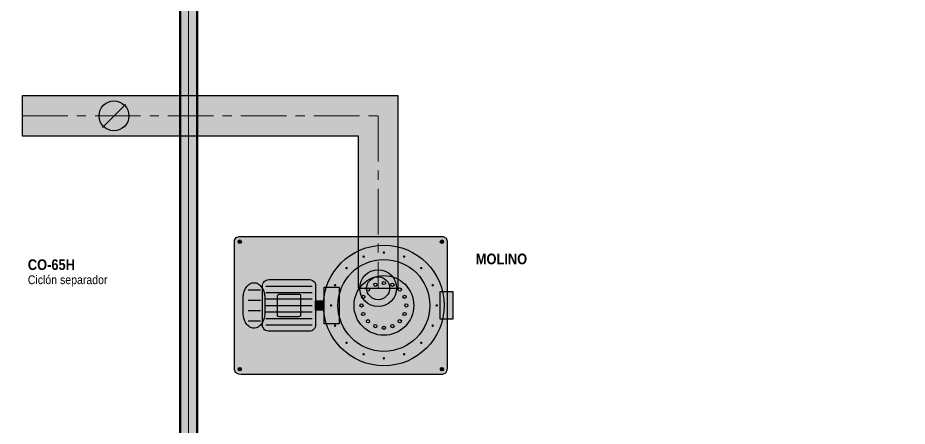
# Model space of a CAD drawing. Header units: metres. Extents: x 0 to 115, y 0 to 64.
# Drawn here: x 84.43 to 99.91, y 44.4 to 51.51 of the extents above; entities that cross this region are included whole.
import ezdxf

# ---------------------------------------------------------------- set-up
doc = ezdxf.new("R2010")
doc.units = ezdxf.units.M
doc.linetypes.add('CENTER', pattern=[5.08, 3.175, -0.635, 0.635, -0.635])
doc.linetypes.add('DASHED', pattern=[1.524, 1.27, -0.254])
doc.layers.add('A-AREA', color=8, linetype='DASHED', lineweight=13, plot=False)
for name, color, linetype, lineweight in [('A-MURO', 7, 'Continuous', 50), ('G-ETIQUETA', 4, 'Continuous', 18), ('M-EQUIPO', 7, 'Continuous', 25), ('M-EQUIPO-RELLENO', 8, 'Continuous', 0), ('M-TUBERIA', 8, 'Continuous', 25), ('M-TUBERIA-RELLENO', 9, 'Continuous', 0)]:
    doc.layers.add(name, color=color, linetype=linetype, lineweight=lineweight)
doc.layers.add('A-MURO-RELLENO', color=8, linetype='Continuous', lineweight=0, true_color=0x8d949b)
doc.styles.add('PLANO', font='arial.ttf')
doc.styles.add('PLANO_N', font='arialbd.ttf')

# ---------------------------------------------------------------- blocks, each defined once
blk = doc.blocks.new('EQ_molino-pines')
at = {"layer": 'M-EQUIPO-RELLENO', "true_color": 0xc9d0d6}
h = blk.add_hatch(color=7, dxfattribs=at)
h.dxf.hatch_style = 1
h.paths.add_polyline_path([(-1.92, 1.2), (-1.8699, 1.2), (-1.8199, 1.2), (-1.7698, 1.2), (-1.7198, 1.2), (-1.6697, 1.2), (-1.6197, 1.2), (-1.5696, 1.2), (-1.5196, 1.2), (-1.4695, 1.2), (-1.4195, 1.2), (-1.3694, 1.2), (-1.3194, 1.2), (-1.2693, 1.2), (-1.2193, 1.2), (-1.1692, 1.2), (-1.1192, 1.2), (-1.0691, 1.2), (-1.0191, 1.2), (-0.969, 1.2), (-0.919, 1.2), (-0.8689, 1.2), (-0.8188, 1.2), (-0.7688, 1.2), (-0.7187, 1.2), (-0.6687, 1.2), (-0.6186, 1.2), (-0.5686, 1.2), (-0.5185, 1.2), (-0.4685, 1.2), (-0.4184, 1.2), (-0.3684, 1.2), (-0.3183, 1.2), (-0.2683, 1.2), (-0.2182, 1.2), (-0.1682, 1.2), (-0.1181, 1.2), (-0.0681, 1.2), (-0.018, 1.2), (0.032, 1.2), (0.0821, 1.2), (0.1321, 1.2), (0.1822, 1.2), (0.2322, 1.2), (0.2823, 1.2), (0.3324, 1.2), (0.3824, 1.2), (0.4325, 1.2), (0.4825, 1.2), (0.5326, 1.2), (0.5826, 1.2), (0.6327, 1.2), (0.6827, 1.2), (0.7328, 1.2), (0.7828, 1.2), (0.8329, 1.2), (0.8829, 1.2), (0.933, 1.2), (0.983, 1.2), (1.0331, 1.2), (1.0831, 1.2), (1.1332, 1.2), (1.1832, 1.2), (1.2333, 1.2), (1.2833, 1.2), (1.3334, 1.2), (1.3835, 1.2), (1.4335, 1.2), (1.4836, 1.2), (1.5336, 1.2), (1.5837, 1.2), (1.6341, 1.1987), (1.6822, 1.1703), (1.7, 1.1193), (1.7, 1.0693), (1.7, 1.0192), (1.7, 0.9692), (1.7, 0.9191), (1.7, 0.8691), (1.7, 0.819), (1.7, 0.769), (1.7, 0.7189), (1.7, 0.6688), (1.7, 0.6188), (1.7, 0.5687), (1.7, 0.5187), (1.7, 0.4686), (1.7, 0.4186), (1.7, 0.3685), (1.7, 0.3185), (1.7, 0.2684), (1.7, 0.2184), (1.7, 0.1683), (1.7, 0.1183), (1.7, 0.0682), (1.7, 0.0182), (1.7, -0.0319), (1.7, -0.0819), (1.7, -0.132), (1.7, -0.182), (1.7, -0.2321), (1.7, -0.2821), (1.7, -0.3322), (1.7, -0.3822), (1.7, -0.4323), (1.7, -0.4824), (1.7, -0.5324), (1.7, -0.5825), (1.7, -0.6325), (1.7, -0.6826), (1.7, -0.7326), (1.7, -0.7827), (1.7, -0.8327), (1.7, -0.8828), (1.7, -0.9328), (1.7, -0.9829), (1.7, -1.0329), (1.7, -1.083), (1.6989, -1.1334), (1.6709, -1.1817), (1.62, -1.2), (1.5699, -1.2), (1.5199, -1.2), (1.4698, -1.2), (1.4198, -1.2), (1.3697, -1.2), (1.3197, -1.2), (1.2696, -1.2), (1.2196, -1.2), (1.1695, -1.2), (1.1195, -1.2), (1.0694, -1.2), (1.0194, -1.2), (0.9693, -1.2), (0.9193, -1.2), (0.8692, -1.2), (0.8192, -1.2), (0.7691, -1.2), (0.7191, -1.2), (0.669, -1.2), (0.619, -1.2), (0.5689, -1.2), (0.5188, -1.2), (0.4688, -1.2), (0.4187, -1.2), (0.3687, -1.2), (0.3186, -1.2), (0.2686, -1.2), (0.2185, -1.2), (0.1685, -1.2), (0.1184, -1.2), (0.0684, -1.2), (0.0183, -1.2), (-0.0317, -1.2), (-0.0818, -1.2), (-0.1318, -1.2), (-0.1819, -1.2), (-0.2319, -1.2), (-0.282, -1.2), (-0.332, -1.2), (-0.3821, -1.2), (-0.4321, -1.2), (-0.4822, -1.2), (-0.5322, -1.2), (-0.5823, -1.2), (-0.6324, -1.2), (-0.6824, -1.2), (-0.7325, -1.2), (-0.7825, -1.2), (-0.8326, -1.2), (-0.8826, -1.2), (-0.9327, -1.2), (-0.9827, -1.2), (-1.0328, -1.2), (-1.0828, -1.2), (-1.1329, -1.2), (-1.1829, -1.2), (-1.233, -1.2), (-1.283, -1.2), (-1.3331, -1.2), (-1.3831, -1.2), (-1.4332, -1.2), (-1.4832, -1.2), (-1.5333, -1.2), (-1.5833, -1.2), (-1.6334, -1.2), (-1.6835, -1.2), (-1.7335, -1.2), (-1.7836, -1.2), (-1.8336, -1.2), (-1.8837, -1.2), (-1.9341, -1.1987), (-1.9822, -1.1703), (-2, -1.1193), (-2, -1.0693), (-2, -1.0192), (-2, -0.9692), (-2, -0.9191), (-2, -0.8691), (-2, -0.819), (-2, -0.769), (-2, -0.7189), (-2, -0.6688), (-2, -0.6188), (-2, -0.5687), (-2, -0.5187), (-2, -0.4686), (-2, -0.4186), (-2, -0.3685), (-2, -0.3185), (-2, -0.2684), (-2, -0.2184), (-2, -0.1683), (-2, -0.1183), (-2, -0.0682), (-2, -0.0182), (-2, 0.0319), (-2, 0.0819), (-2, 0.132), (-2, 0.182), (-2, 0.2321), (-2, 0.2821), (-2, 0.3322), (-2, 0.3822), (-2, 0.4323), (-2, 0.4824), (-2, 0.5324), (-2, 0.5825), (-2, 0.6325), (-2, 0.6826), (-2, 0.7326), (-2, 0.7827), (-2, 0.8327), (-2, 0.8828), (-2, 0.9328), (-2, 0.9829), (-2, 1.0329), (-2, 1.083), (-1.9989, 1.1334), (-1.9709, 1.1817)])
at = {"layer": 'M-EQUIPO-RELLENO', "true_color": 0xffffff}
h = blk.add_hatch(color=7, dxfattribs=at)
h.dxf.hatch_style = 1
edge = h.paths.add_edge_path()
edge.add_arc((-1.91, 1.11), 0.03, 0, 360)
at = {"layer": 'M-EQUIPO-RELLENO', "true_color": 0x4b5563}
h = blk.add_hatch(color=7, dxfattribs=at)
h.dxf.hatch_style = 1
edge = h.paths.add_edge_path()
edge.add_arc((-1.91, 1.11), 0.0135, 0, 360)
at = {"layer": 'M-EQUIPO-RELLENO', "true_color": 0xffffff}
h = blk.add_hatch(color=7, dxfattribs=at)
h.dxf.hatch_style = 1
edge = h.paths.add_edge_path()
edge.add_arc((1.61, 1.11), 0.03, 0, 360)
at = {"layer": 'M-EQUIPO-RELLENO', "true_color": 0x4b5563}
h = blk.add_hatch(color=7, dxfattribs=at)
h.dxf.hatch_style = 1
edge = h.paths.add_edge_path()
edge.add_arc((1.61, 1.11), 0.0135, 0, 360)
at = {"layer": 'M-EQUIPO-RELLENO', "true_color": 0xe7ebef}
h = blk.add_hatch(color=7, dxfattribs=at)
h.dxf.hatch_style = 1
edge = h.paths.add_edge_path()
edge.add_arc((0.6, 0), 1.05, 0, 360)
at = {"layer": 'M-EQUIPO-RELLENO', "true_color": 0x5b6570}
h = blk.add_hatch(color=7, dxfattribs=at)
h.dxf.hatch_style = 1
edge = h.paths.add_edge_path()
edge.add_arc((0.6, 0.92), 0.022, 0, 360)
h = blk.add_hatch(color=7, dxfattribs=at)
h.dxf.hatch_style = 1
edge = h.paths.add_edge_path()
edge.add_arc((0.2479, 0.85), 0.022, 0, 360)
h = blk.add_hatch(color=7, dxfattribs=at)
h.dxf.hatch_style = 1
edge = h.paths.add_edge_path()
edge.add_arc((0.9521, 0.85), 0.022, 0, 360)
h = blk.add_hatch(color=7, dxfattribs=at)
h.dxf.hatch_style = 1
edge = h.paths.add_edge_path()
edge.add_arc((-0.0505, 0.6505), 0.022, 0, 360)
at = {"layer": 'M-EQUIPO-RELLENO', "true_color": 0xdfe4e8}
h = blk.add_hatch(color=7, dxfattribs=at)
h.dxf.hatch_style = 1
edge = h.paths.add_edge_path()
edge.add_arc((0.5, 0.3), 0.32, 0, 360)
at = {"layer": 'M-EQUIPO-RELLENO', "true_color": 0x5b6570}
h = blk.add_hatch(color=7, dxfattribs=at)
h.dxf.hatch_style = 1
edge = h.paths.add_edge_path()
edge.add_arc((1.2505, 0.6505), 0.022, 0, 360)
at = {"layer": 'M-EQUIPO-RELLENO', "true_color": 0x7d8893}
h = blk.add_hatch(color=7, dxfattribs=at)
h.dxf.hatch_style = 1
edge = h.paths.add_edge_path()
edge.add_arc((0.5, 0.3), 0.2, 0, 360)
at = {"layer": 'M-EQUIPO-RELLENO', "true_color": 0x46617b}
h = blk.add_hatch(color=7, dxfattribs=at)
h.dxf.hatch_style = 1
h.paths.add_polyline_path([(-1.662, 0.396), (-1.6445, 0.3948), (-1.6266, 0.3912), (-1.6085, 0.3848), (-1.5905, 0.3757), (-1.5729, 0.3637), (-1.5559, 0.3489), (-1.54, 0.3315), (-1.5263, 0.3128), (-1.5159, 0.296), (-1.5066, 0.278), (-1.4985, 0.2592), (-1.4915, 0.2397), (-1.4857, 0.2197), (-1.4811, 0.1995), (-1.4777, 0.1793), (-1.4754, 0.1592), (-1.4742, 0.1394), (-1.474, 0.1198), (-1.474, 0.0999), (-1.474, 0.0799), (-1.474, 0.0599), (-1.474, 0.0399), (-1.474, 0.02), (-1.474, 0), (-1.474, -0.02), (-1.474, -0.0399), (-1.474, -0.0599), (-1.474, -0.0799), (-1.474, -0.0999), (-1.474, -0.1198), (-1.4742, -0.1394), (-1.4754, -0.1592), (-1.4777, -0.1793), (-1.4811, -0.1995), (-1.4857, -0.2197), (-1.4915, -0.2397), (-1.4985, -0.2592), (-1.5066, -0.278), (-1.5159, -0.296), (-1.5263, -0.3128), (-1.54, -0.3315), (-1.5559, -0.3489), (-1.5729, -0.3637), (-1.5905, -0.3757), (-1.6085, -0.3848), (-1.6266, -0.3912), (-1.6445, -0.3948), (-1.662, -0.396), (-1.6795, -0.3948), (-1.6974, -0.3912), (-1.7155, -0.3848), (-1.7335, -0.3757), (-1.7511, -0.3637), (-1.7681, -0.3489), (-1.784, -0.3315), (-1.7977, -0.3128), (-1.8081, -0.296), (-1.8174, -0.278), (-1.8255, -0.2592), (-1.8325, -0.2397), (-1.8383, -0.2197), (-1.8429, -0.1995), (-1.8463, -0.1793), (-1.8486, -0.1592), (-1.8498, -0.1394), (-1.85, -0.1198), (-1.85, -0.0999), (-1.85, -0.0799), (-1.85, -0.0599), (-1.85, -0.0399), (-1.85, -0.02), (-1.85, 0), (-1.85, 0.02), (-1.85, 0.0399), (-1.85, 0.0599), (-1.85, 0.0799), (-1.85, 0.0999), (-1.85, 0.1198), (-1.8498, 0.1394), (-1.8486, 0.1592), (-1.8463, 0.1793), (-1.8429, 0.1995), (-1.8383, 0.2197), (-1.8325, 0.2397), (-1.8255, 0.2592), (-1.8174, 0.278), (-1.8081, 0.296), (-1.7977, 0.3128), (-1.784, 0.3315), (-1.7681, 0.3489), (-1.7511, 0.3637), (-1.7335, 0.3757), (-1.7155, 0.3848), (-1.6974, 0.3912), (-1.6795, 0.3948)])
at = {"layer": 'M-EQUIPO-RELLENO', "true_color": 0x7d9bb6}
h = blk.add_hatch(color=7, dxfattribs=at)
h.dxf.hatch_style = 1
h.paths.add_polyline_path([(-1.406, 0.45), (-1.386, 0.45), (-1.3661, 0.45), (-1.3461, 0.45), (-1.3261, 0.45), (-1.3061, 0.45), (-1.2862, 0.45), (-1.2662, 0.45), (-1.2462, 0.45), (-1.2263, 0.45), (-1.2063, 0.45), (-1.1863, 0.45), (-1.1664, 0.45), (-1.1464, 0.45), (-1.1264, 0.45), (-1.1064, 0.45), (-1.0865, 0.45), (-1.0665, 0.45), (-1.0465, 0.45), (-1.0266, 0.45), (-1.0066, 0.45), (-0.9866, 0.45), (-0.9667, 0.45), (-0.9467, 0.45), (-0.9267, 0.45), (-0.9067, 0.45), (-0.8868, 0.45), (-0.8668, 0.45), (-0.8468, 0.45), (-0.8269, 0.45), (-0.8069, 0.45), (-0.7869, 0.45), (-0.767, 0.45), (-0.747, 0.45), (-0.727, 0.45), (-0.707, 0.45), (-0.6869, 0.4494), (-0.6659, 0.4451), (-0.6452, 0.4362), (-0.6263, 0.4228), (-0.6107, 0.4055), (-0.5992, 0.3857), (-0.5924, 0.3647), (-0.59, 0.344), (-0.59, 0.324), (-0.59, 0.3041), (-0.59, 0.2841), (-0.59, 0.2641), (-0.59, 0.2442), (-0.59, 0.2242), (-0.59, 0.2042), (-0.59, 0.1843), (-0.59, 0.1643), (-0.59, 0.1443), (-0.59, 0.1243), (-0.59, 0.1044), (-0.59, 0.0844), (-0.59, 0.0644), (-0.59, 0.0445), (-0.59, 0.0245), (-0.59, 0.0045), (-0.59, -0.0154), (-0.59, -0.0354), (-0.59, -0.0554), (-0.59, -0.0754), (-0.59, -0.0953), (-0.59, -0.1153), (-0.59, -0.1353), (-0.59, -0.1552), (-0.59, -0.1752), (-0.59, -0.1952), (-0.59, -0.2152), (-0.59, -0.2351), (-0.59, -0.2551), (-0.59, -0.2751), (-0.59, -0.295), (-0.59, -0.315), (-0.59, -0.335), (-0.5908, -0.3552), (-0.5956, -0.3762), (-0.6049, -0.3968), (-0.6188, -0.4154), (-0.6364, -0.4307), (-0.6564, -0.4417), (-0.6774, -0.448), (-0.698, -0.45), (-0.718, -0.45), (-0.7379, -0.45), (-0.7579, -0.45), (-0.7779, -0.45), (-0.7979, -0.45), (-0.8178, -0.45), (-0.8378, -0.45), (-0.8578, -0.45), (-0.8777, -0.45), (-0.8977, -0.45), (-0.9177, -0.45), (-0.9376, -0.45), (-0.9576, -0.45), (-0.9776, -0.45), (-0.9976, -0.45), (-1.0175, -0.45), (-1.0375, -0.45), (-1.0575, -0.45), (-1.0774, -0.45), (-1.0974, -0.45), (-1.1174, -0.45), (-1.1373, -0.45), (-1.1573, -0.45), (-1.1773, -0.45), (-1.1973, -0.45), (-1.2172, -0.45), (-1.2372, -0.45), (-1.2572, -0.45), (-1.2771, -0.45), (-1.2971, -0.45), (-1.3171, -0.45), (-1.337, -0.45), (-1.357, -0.45), (-1.377, -0.45), (-1.397, -0.45), (-1.4171, -0.4494), (-1.4381, -0.4451), (-1.4588, -0.4362), (-1.4777, -0.4228), (-1.4933, -0.4055), (-1.5048, -0.3857), (-1.5116, -0.3647), (-1.514, -0.344), (-1.514, -0.324), (-1.514, -0.3041), (-1.514, -0.2841), (-1.514, -0.2641), (-1.514, -0.2442), (-1.514, -0.2242), (-1.514, -0.2042), (-1.514, -0.1843), (-1.514, -0.1643), (-1.514, -0.1443), (-1.514, -0.1243), (-1.514, -0.1044), (-1.514, -0.0844), (-1.514, -0.0644), (-1.514, -0.0445), (-1.514, -0.0245), (-1.514, -0.0045), (-1.514, 0.0154), (-1.514, 0.0354), (-1.514, 0.0554), (-1.514, 0.0754), (-1.514, 0.0953), (-1.514, 0.1153), (-1.514, 0.1353), (-1.514, 0.1552), (-1.514, 0.1752), (-1.514, 0.1952), (-1.514, 0.2152), (-1.514, 0.2351), (-1.514, 0.2551), (-1.514, 0.2751), (-1.514, 0.295), (-1.514, 0.315), (-1.514, 0.335), (-1.5132, 0.3552), (-1.5084, 0.3762), (-1.4991, 0.3968), (-1.4852, 0.4154), (-1.4676, 0.4307), (-1.4476, 0.4417), (-1.4266, 0.448)])
at = {"layer": 'M-EQUIPO-RELLENO', "true_color": 0xf6c945}
h = blk.add_hatch(color=7, dxfattribs=at)
h.dxf.hatch_style = 1
h.paths.add_polyline_path([(-0.44, 0.32), (-0.18, 0.32), (-0.18, -0.32), (-0.44, -0.32)])
at = {"layer": 'M-EQUIPO-RELLENO', "true_color": 0x5b6570}
h = blk.add_hatch(color=7, dxfattribs=at)
h.dxf.hatch_style = 1
edge = h.paths.add_edge_path()
edge.add_arc((-0.25, 0.3521), 0.022, 0, 360)
h = blk.add_hatch(color=7, dxfattribs=at)
h.dxf.hatch_style = 1
edge = h.paths.add_edge_path()
edge.add_arc((1.45, 0.3521), 0.022, 0, 360)
at = {"layer": 'M-EQUIPO-RELLENO', "true_color": 0x5b7894}
h = blk.add_hatch(color=7, dxfattribs=at)
h.dxf.hatch_style = 1
h.paths.add_polyline_path([(-1.23, 0.198), (-1.21, 0.198), (-1.1901, 0.198), (-1.1701, 0.198), (-1.1501, 0.198), (-1.1302, 0.198), (-1.1102, 0.198), (-1.0903, 0.198), (-1.0703, 0.198), (-1.0503, 0.198), (-1.0304, 0.198), (-1.0104, 0.198), (-0.9904, 0.198), (-0.9705, 0.198), (-0.9505, 0.198), (-0.9306, 0.198), (-0.9106, 0.198), (-0.8906, 0.198), (-0.8706, 0.1977), (-0.8547, 0.1832), (-0.854, 0.163), (-0.854, 0.1431), (-0.854, 0.1231), (-0.854, 0.1031), (-0.854, 0.0832), (-0.854, 0.0632), (-0.854, 0.0433), (-0.854, 0.0233), (-0.854, 0.0033), (-0.854, -0.0166), (-0.854, -0.0366), (-0.854, -0.0566), (-0.854, -0.0765), (-0.854, -0.0965), (-0.854, -0.1165), (-0.854, -0.1364), (-0.854, -0.1564), (-0.854, -0.1763), (-0.8637, -0.1951), (-0.884, -0.198), (-0.9039, -0.198), (-0.9239, -0.198), (-0.9439, -0.198), (-0.9638, -0.198), (-0.9838, -0.198), (-1.0038, -0.198), (-1.0237, -0.198), (-1.0437, -0.198), (-1.0636, -0.198), (-1.0836, -0.198), (-1.1036, -0.198), (-1.1235, -0.198), (-1.1435, -0.198), (-1.1635, -0.198), (-1.1834, -0.198), (-1.2034, -0.198), (-1.2233, -0.198), (-1.2434, -0.1928), (-1.25, -0.173), (-1.25, -0.153), (-1.25, -0.1331), (-1.25, -0.1131), (-1.25, -0.0932), (-1.25, -0.0732), (-1.25, -0.0532), (-1.25, -0.0333), (-1.25, -0.0133), (-1.25, 0.0067), (-1.25, 0.0266), (-1.25, 0.0466), (-1.25, 0.0665), (-1.25, 0.0865), (-1.25, 0.1065), (-1.25, 0.1264), (-1.25, 0.1464), (-1.25, 0.1664), (-1.248, 0.1867)])
at = {"layer": 'M-EQUIPO-RELLENO', "true_color": 0x8f9aa4}
h = blk.add_hatch(color=7, dxfattribs=at)
h.dxf.hatch_style = 1
h.paths.add_polyline_path([(1.58, 0.24), (1.8, 0.24), (1.8, -0.24), (1.58, -0.24)])
at = {"layer": 'M-EQUIPO-RELLENO', "true_color": 0xb8c0c8}
h = blk.add_hatch(color=7, dxfattribs=at)
h.dxf.hatch_style = 1
h.paths.add_polyline_path([(-0.59, 0.081), (-0.45, 0.081), (-0.45, -0.081), (-0.59, -0.081)])
at = {"layer": 'M-EQUIPO-RELLENO', "true_color": 0x5b6570}
h = blk.add_hatch(color=7, dxfattribs=at)
h.dxf.hatch_style = 1
edge = h.paths.add_edge_path()
edge.add_arc((-0.32, 0), 0.022, 0, 360)
h = blk.add_hatch(color=7, dxfattribs=at)
h.dxf.hatch_style = 1
edge = h.paths.add_edge_path()
edge.add_arc((1.52, 0), 0.022, 0, 360)
h = blk.add_hatch(color=7, dxfattribs=at)
h.dxf.hatch_style = 1
edge = h.paths.add_edge_path()
edge.add_arc((-0.25, -0.3521), 0.022, 0, 360)
h = blk.add_hatch(color=7, dxfattribs=at)
h.dxf.hatch_style = 1
edge = h.paths.add_edge_path()
edge.add_arc((1.45, -0.3521), 0.022, 0, 360)
h = blk.add_hatch(color=7, dxfattribs=at)
h.dxf.hatch_style = 1
edge = h.paths.add_edge_path()
edge.add_arc((-0.0505, -0.6505), 0.022, 0, 360)
h = blk.add_hatch(color=7, dxfattribs=at)
h.dxf.hatch_style = 1
edge = h.paths.add_edge_path()
edge.add_arc((1.2505, -0.6505), 0.022, 0, 360)
h = blk.add_hatch(color=7, dxfattribs=at)
h.dxf.hatch_style = 1
edge = h.paths.add_edge_path()
edge.add_arc((0.2479, -0.85), 0.022, 0, 360)
h = blk.add_hatch(color=7, dxfattribs=at)
h.dxf.hatch_style = 1
edge = h.paths.add_edge_path()
edge.add_arc((0.6, -0.92), 0.022, 0, 360)
h = blk.add_hatch(color=7, dxfattribs=at)
h.dxf.hatch_style = 1
edge = h.paths.add_edge_path()
edge.add_arc((0.9521, -0.85), 0.022, 0, 360)
at = {"layer": 'M-EQUIPO-RELLENO', "true_color": 0xffffff}
h = blk.add_hatch(color=7, dxfattribs=at)
h.dxf.hatch_style = 1
edge = h.paths.add_edge_path()
edge.add_arc((-1.91, -1.11), 0.03, 0, 360)
h = blk.add_hatch(color=7, dxfattribs=at)
h.dxf.hatch_style = 1
edge = h.paths.add_edge_path()
edge.add_arc((1.61, -1.11), 0.03, 0, 360)
at = {"layer": 'M-EQUIPO-RELLENO', "true_color": 0x4b5563}
h = blk.add_hatch(color=7, dxfattribs=at)
h.dxf.hatch_style = 1
edge = h.paths.add_edge_path()
edge.add_arc((-1.91, -1.11), 0.0135, 0, 360)
h = blk.add_hatch(color=7, dxfattribs=at)
h.dxf.hatch_style = 1
edge = h.paths.add_edge_path()
edge.add_arc((1.61, -1.11), 0.0135, 0, 360)
at = {"layer": 'M-EQUIPO'}
for points in [[(-1.92, 1.2), (-1.8699, 1.2), (-1.8199, 1.2), (-1.7698, 1.2), (-1.7198, 1.2), (-1.6697, 1.2), (-1.6197, 1.2), (-1.5696, 1.2), (-1.5196, 1.2), (-1.4695, 1.2), (-1.4195, 1.2), (-1.3694, 1.2), (-1.3194, 1.2), (-1.2693, 1.2), (-1.2193, 1.2), (-1.1692, 1.2), (-1.1192, 1.2), (-1.0691, 1.2), (-1.0191, 1.2), (-0.969, 1.2), (-0.919, 1.2), (-0.8689, 1.2), (-0.8188, 1.2), (-0.7688, 1.2), (-0.7187, 1.2), (-0.6687, 1.2), (-0.6186, 1.2), (-0.5686, 1.2), (-0.5185, 1.2), (-0.4685, 1.2), (-0.4184, 1.2), (-0.3684, 1.2), (-0.3183, 1.2), (-0.2683, 1.2), (-0.2182, 1.2), (-0.1682, 1.2), (-0.1181, 1.2), (-0.0681, 1.2), (-0.018, 1.2), (0.032, 1.2), (0.0821, 1.2), (0.1321, 1.2), (0.1822, 1.2), (0.2322, 1.2), (0.2823, 1.2), (0.3324, 1.2), (0.3824, 1.2), (0.4325, 1.2), (0.4825, 1.2), (0.5326, 1.2), (0.5826, 1.2), (0.6327, 1.2), (0.6827, 1.2), (0.7328, 1.2), (0.7828, 1.2), (0.8329, 1.2), (0.8829, 1.2), (0.933, 1.2), (0.983, 1.2), (1.0331, 1.2), (1.0831, 1.2), (1.1332, 1.2), (1.1832, 1.2), (1.2333, 1.2), (1.2833, 1.2), (1.3334, 1.2), (1.3835, 1.2), (1.4335, 1.2), (1.4836, 1.2), (1.5336, 1.2), (1.5837, 1.2), (1.6341, 1.1987), (1.6822, 1.1703), (1.7, 1.1193), (1.7, 1.0693), (1.7, 1.0192), (1.7, 0.9692), (1.7, 0.9191), (1.7, 0.8691), (1.7, 0.819), (1.7, 0.769), (1.7, 0.7189), (1.7, 0.6688), (1.7, 0.6188), (1.7, 0.5687), (1.7, 0.5187), (1.7, 0.4686), (1.7, 0.4186), (1.7, 0.3685), (1.7, 0.3185), (1.7, 0.2684), (1.7, 0.2184), (1.7, 0.1683), (1.7, 0.1183), (1.7, 0.0682), (1.7, 0.0182), (1.7, -0.0319), (1.7, -0.0819), (1.7, -0.132), (1.7, -0.182), (1.7, -0.2321), (1.7, -0.2821), (1.7, -0.3322), (1.7, -0.3822), (1.7, -0.4323), (1.7, -0.4824), (1.7, -0.5324), (1.7, -0.5825), (1.7, -0.6325), (1.7, -0.6826), (1.7, -0.7326), (1.7, -0.7827), (1.7, -0.8327), (1.7, -0.8828), (1.7, -0.9328), (1.7, -0.9829), (1.7, -1.0329), (1.7, -1.083), (1.6989, -1.1334), (1.6709, -1.1817), (1.62, -1.2), (1.5699, -1.2), (1.5199, -1.2), (1.4698, -1.2), (1.4198, -1.2), (1.3697, -1.2), (1.3197, -1.2), (1.2696, -1.2), (1.2196, -1.2), (1.1695, -1.2), (1.1195, -1.2), (1.0694, -1.2), (1.0194, -1.2), (0.9693, -1.2), (0.9193, -1.2), (0.8692, -1.2), (0.8192, -1.2), (0.7691, -1.2), (0.7191, -1.2), (0.669, -1.2), (0.619, -1.2), (0.5689, -1.2), (0.5188, -1.2), (0.4688, -1.2), (0.4187, -1.2), (0.3687, -1.2), (0.3186, -1.2), (0.2686, -1.2), (0.2185, -1.2), (0.1685, -1.2), (0.1184, -1.2), (0.0684, -1.2), (0.0183, -1.2), (-0.0317, -1.2), (-0.0818, -1.2), (-0.1318, -1.2), (-0.1819, -1.2), (-0.2319, -1.2), (-0.282, -1.2), (-0.332, -1.2), (-0.3821, -1.2), (-0.4321, -1.2), (-0.4822, -1.2), (-0.5322, -1.2), (-0.5823, -1.2), (-0.6324, -1.2), (-0.6824, -1.2), (-0.7325, -1.2), (-0.7825, -1.2), (-0.8326, -1.2), (-0.8826, -1.2), (-0.9327, -1.2), (-0.9827, -1.2), (-1.0328, -1.2), (-1.0828, -1.2), (-1.1329, -1.2), (-1.1829, -1.2), (-1.233, -1.2), (-1.283, -1.2), (-1.3331, -1.2), (-1.3831, -1.2), (-1.4332, -1.2), (-1.4832, -1.2), (-1.5333, -1.2), (-1.5833, -1.2), (-1.6334, -1.2), (-1.6835, -1.2), (-1.7335, -1.2), (-1.7836, -1.2), (-1.8336, -1.2), (-1.8837, -1.2), (-1.9341, -1.1987), (-1.9822, -1.1703), (-2, -1.1193), (-2, -1.0693), (-2, -1.0192), (-2, -0.9692), (-2, -0.9191), (-2, -0.8691), (-2, -0.819), (-2, -0.769), (-2, -0.7189), (-2, -0.6688), (-2, -0.6188), (-2, -0.5687), (-2, -0.5187), (-2, -0.4686), (-2, -0.4186), (-2, -0.3685), (-2, -0.3185), (-2, -0.2684), (-2, -0.2184), (-2, -0.1683), (-2, -0.1183), (-2, -0.0682), (-2, -0.0182), (-2, 0.0319), (-2, 0.0819), (-2, 0.132), (-2, 0.182), (-2, 0.2321), (-2, 0.2821), (-2, 0.3322), (-2, 0.3822), (-2, 0.4323), (-2, 0.4824), (-2, 0.5324), (-2, 0.5825), (-2, 0.6325), (-2, 0.6826), (-2, 0.7326), (-2, 0.7827), (-2, 0.8327), (-2, 0.8828), (-2, 0.9328), (-2, 0.9829), (-2, 1.0329), (-2, 1.083), (-1.9989, 1.1334), (-1.9709, 1.1817)], [(-1.662, 0.396), (-1.6445, 0.3948), (-1.6266, 0.3912), (-1.6085, 0.3848), (-1.5905, 0.3757), (-1.5729, 0.3637), (-1.5559, 0.3489), (-1.54, 0.3315), (-1.5263, 0.3128), (-1.5159, 0.296), (-1.5066, 0.278), (-1.4985, 0.2592), (-1.4915, 0.2397), (-1.4857, 0.2197), (-1.4811, 0.1995), (-1.4777, 0.1793), (-1.4754, 0.1592), (-1.4742, 0.1394), (-1.474, 0.1198), (-1.474, 0.0999), (-1.474, 0.0799), (-1.474, 0.0599), (-1.474, 0.0399), (-1.474, 0.02), (-1.474, 0), (-1.474, -0.02), (-1.474, -0.0399), (-1.474, -0.0599), (-1.474, -0.0799), (-1.474, -0.0999), (-1.474, -0.1198), (-1.4742, -0.1394), (-1.4754, -0.1592), (-1.4777, -0.1793), (-1.4811, -0.1995), (-1.4857, -0.2197), (-1.4915, -0.2397), (-1.4985, -0.2592), (-1.5066, -0.278), (-1.5159, -0.296), (-1.5263, -0.3128), (-1.54, -0.3315), (-1.5559, -0.3489), (-1.5729, -0.3637), (-1.5905, -0.3757), (-1.6085, -0.3848), (-1.6266, -0.3912), (-1.6445, -0.3948), (-1.662, -0.396), (-1.6795, -0.3948), (-1.6974, -0.3912), (-1.7155, -0.3848), (-1.7335, -0.3757), (-1.7511, -0.3637), (-1.7681, -0.3489), (-1.784, -0.3315), (-1.7977, -0.3128), (-1.8081, -0.296), (-1.8174, -0.278), (-1.8255, -0.2592), (-1.8325, -0.2397), (-1.8383, -0.2197), (-1.8429, -0.1995), (-1.8463, -0.1793), (-1.8486, -0.1592), (-1.8498, -0.1394), (-1.85, -0.1198), (-1.85, -0.0999), (-1.85, -0.0799), (-1.85, -0.0599), (-1.85, -0.0399), (-1.85, -0.02), (-1.85, 0), (-1.85, 0.02), (-1.85, 0.0399), (-1.85, 0.0599), (-1.85, 0.0799), (-1.85, 0.0999), (-1.85, 0.1198), (-1.8498, 0.1394), (-1.8486, 0.1592), (-1.8463, 0.1793), (-1.8429, 0.1995), (-1.8383, 0.2197), (-1.8325, 0.2397), (-1.8255, 0.2592), (-1.8174, 0.278), (-1.8081, 0.296), (-1.7977, 0.3128), (-1.784, 0.3315), (-1.7681, 0.3489), (-1.7511, 0.3637), (-1.7335, 0.3757), (-1.7155, 0.3848), (-1.6974, 0.3912), (-1.6795, 0.3948)], [(-1.406, 0.45), (-1.386, 0.45), (-1.3661, 0.45), (-1.3461, 0.45), (-1.3261, 0.45), (-1.3061, 0.45), (-1.2862, 0.45), (-1.2662, 0.45), (-1.2462, 0.45), (-1.2263, 0.45), (-1.2063, 0.45), (-1.1863, 0.45), (-1.1664, 0.45), (-1.1464, 0.45), (-1.1264, 0.45), (-1.1064, 0.45), (-1.0865, 0.45), (-1.0665, 0.45), (-1.0465, 0.45), (-1.0266, 0.45), (-1.0066, 0.45), (-0.9866, 0.45), (-0.9667, 0.45), (-0.9467, 0.45), (-0.9267, 0.45), (-0.9067, 0.45), (-0.8868, 0.45), (-0.8668, 0.45), (-0.8468, 0.45), (-0.8269, 0.45), (-0.8069, 0.45), (-0.7869, 0.45), (-0.767, 0.45), (-0.747, 0.45), (-0.727, 0.45), (-0.707, 0.45), (-0.6869, 0.4494), (-0.6659, 0.4451), (-0.6452, 0.4362), (-0.6263, 0.4228), (-0.6107, 0.4055), (-0.5992, 0.3857), (-0.5924, 0.3647), (-0.59, 0.344), (-0.59, 0.324), (-0.59, 0.3041), (-0.59, 0.2841), (-0.59, 0.2641), (-0.59, 0.2442), (-0.59, 0.2242), (-0.59, 0.2042), (-0.59, 0.1843), (-0.59, 0.1643), (-0.59, 0.1443), (-0.59, 0.1243), (-0.59, 0.1044), (-0.59, 0.0844), (-0.59, 0.0644), (-0.59, 0.0445), (-0.59, 0.0245), (-0.59, 0.0045), (-0.59, -0.0154), (-0.59, -0.0354), (-0.59, -0.0554), (-0.59, -0.0754), (-0.59, -0.0953), (-0.59, -0.1153), (-0.59, -0.1353), (-0.59, -0.1552), (-0.59, -0.1752), (-0.59, -0.1952), (-0.59, -0.2152), (-0.59, -0.2351), (-0.59, -0.2551), (-0.59, -0.2751), (-0.59, -0.295), (-0.59, -0.315), (-0.59, -0.335), (-0.5908, -0.3552), (-0.5956, -0.3762), (-0.6049, -0.3968), (-0.6188, -0.4154), (-0.6364, -0.4307), (-0.6564, -0.4417), (-0.6774, -0.448), (-0.698, -0.45), (-0.718, -0.45), (-0.7379, -0.45), (-0.7579, -0.45), (-0.7779, -0.45), (-0.7979, -0.45), (-0.8178, -0.45), (-0.8378, -0.45), (-0.8578, -0.45), (-0.8777, -0.45), (-0.8977, -0.45), (-0.9177, -0.45), (-0.9376, -0.45), (-0.9576, -0.45), (-0.9776, -0.45), (-0.9976, -0.45), (-1.0175, -0.45), (-1.0375, -0.45), (-1.0575, -0.45), (-1.0774, -0.45), (-1.0974, -0.45), (-1.1174, -0.45), (-1.1373, -0.45), (-1.1573, -0.45), (-1.1773, -0.45), (-1.1973, -0.45), (-1.2172, -0.45), (-1.2372, -0.45), (-1.2572, -0.45), (-1.2771, -0.45), (-1.2971, -0.45), (-1.3171, -0.45), (-1.337, -0.45), (-1.357, -0.45), (-1.377, -0.45), (-1.397, -0.45), (-1.4171, -0.4494), (-1.4381, -0.4451), (-1.4588, -0.4362), (-1.4777, -0.4228), (-1.4933, -0.4055), (-1.5048, -0.3857), (-1.5116, -0.3647), (-1.514, -0.344), (-1.514, -0.324), (-1.514, -0.3041), (-1.514, -0.2841), (-1.514, -0.2641), (-1.514, -0.2442), (-1.514, -0.2242), (-1.514, -0.2042), (-1.514, -0.1843), (-1.514, -0.1643), (-1.514, -0.1443), (-1.514, -0.1243), (-1.514, -0.1044), (-1.514, -0.0844), (-1.514, -0.0644), (-1.514, -0.0445), (-1.514, -0.0245), (-1.514, -0.0045), (-1.514, 0.0154), (-1.514, 0.0354), (-1.514, 0.0554), (-1.514, 0.0754), (-1.514, 0.0953), (-1.514, 0.1153), (-1.514, 0.1353), (-1.514, 0.1552), (-1.514, 0.1752), (-1.514, 0.1952), (-1.514, 0.2152), (-1.514, 0.2351), (-1.514, 0.2551), (-1.514, 0.2751), (-1.514, 0.295), (-1.514, 0.315), (-1.514, 0.335), (-1.5132, 0.3552), (-1.5084, 0.3762), (-1.4991, 0.3968), (-1.4852, 0.4154), (-1.4676, 0.4307), (-1.4476, 0.4417), (-1.4266, 0.448)], [(-0.44, 0.32), (-0.18, 0.32), (-0.18, -0.32), (-0.44, -0.32)], [(-1.23, 0.198), (-1.21, 0.198), (-1.1901, 0.198), (-1.1701, 0.198), (-1.1501, 0.198), (-1.1302, 0.198), (-1.1102, 0.198), (-1.0903, 0.198), (-1.0703, 0.198), (-1.0503, 0.198), (-1.0304, 0.198), (-1.0104, 0.198), (-0.9904, 0.198), (-0.9705, 0.198), (-0.9505, 0.198), (-0.9306, 0.198), (-0.9106, 0.198), (-0.8906, 0.198), (-0.8706, 0.1977), (-0.8547, 0.1832), (-0.854, 0.163), (-0.854, 0.1431), (-0.854, 0.1231), (-0.854, 0.1031), (-0.854, 0.0832), (-0.854, 0.0632), (-0.854, 0.0433), (-0.854, 0.0233), (-0.854, 0.0033), (-0.854, -0.0166), (-0.854, -0.0366), (-0.854, -0.0566), (-0.854, -0.0765), (-0.854, -0.0965), (-0.854, -0.1165), (-0.854, -0.1364), (-0.854, -0.1564), (-0.854, -0.1763), (-0.8637, -0.1951), (-0.884, -0.198), (-0.9039, -0.198), (-0.9239, -0.198), (-0.9439, -0.198), (-0.9638, -0.198), (-0.9838, -0.198), (-1.0038, -0.198), (-1.0237, -0.198), (-1.0437, -0.198), (-1.0636, -0.198), (-1.0836, -0.198), (-1.1036, -0.198), (-1.1235, -0.198), (-1.1435, -0.198), (-1.1635, -0.198), (-1.1834, -0.198), (-1.2034, -0.198), (-1.2233, -0.198), (-1.2434, -0.1928), (-1.25, -0.173), (-1.25, -0.153), (-1.25, -0.1331), (-1.25, -0.1131), (-1.25, -0.0932), (-1.25, -0.0732), (-1.25, -0.0532), (-1.25, -0.0333), (-1.25, -0.0133), (-1.25, 0.0067), (-1.25, 0.0266), (-1.25, 0.0466), (-1.25, 0.0665), (-1.25, 0.0865), (-1.25, 0.1065), (-1.25, 0.1264), (-1.25, 0.1464), (-1.25, 0.1664), (-1.248, 0.1867)], [(1.58, 0.24), (1.8, 0.24), (1.8, -0.24), (1.58, -0.24)], [(-0.59, 0.081), (-0.45, 0.081), (-0.45, -0.081), (-0.59, -0.081)]]:
    blk.add_lwpolyline(points, close=True, dxfattribs=at)
for points in [[(-1.454, 0.3375), (-0.65, 0.3375)], [(-1.454, 0.225), (-0.65, 0.225)], [(-1.454, 0.1125), (-0.65, 0.1125)], [(-1.454, 0), (-0.65, 0)], [(-1.454, -0.1125), (-0.65, -0.1125)], [(-1.454, -0.225), (-0.65, -0.225)], [(-1.454, -0.3375), (-0.65, -0.3375)]]:
    blk.add_lwpolyline(points, dxfattribs=at)
at = {"layer": 'M-EQUIPO', "true_color": 0xc3d2df}
for points in [[(-1.766, 0.27), (-1.5476, 0.27)], [(-1.766, 0.09), (-1.5476, 0.09)], [(-1.766, -0.09), (-1.5476, -0.09)], [(-1.766, -0.27), (-1.5476, -0.27)]]:
    blk.add_lwpolyline(points, dxfattribs=at)
at = {"layer": 'M-EQUIPO'}
for centre, radius in [((-1.91, 1.11), 0.03), ((1.61, 1.11), 0.03), ((0.6, 0), 1.05), ((0.5, 0.3), 0.32), ((0.5, 0.3), 0.2), ((0.4508, 0.3603), 0.028), ((0.6, 0.39), 0.028), ((0.7492, 0.3603), 0.028), ((0.2397, 0.1492), 0.028), ((0.3242, 0.2758), 0.028), ((0.8758, 0.2758), 0.028), ((0.9603, 0.1492), 0.028), ((0.21, 0), 0.028), ((0.99, 0), 0.028), ((0.2397, -0.1492), 0.028), ((0.9603, -0.1492), 0.028), ((0.3242, -0.2758), 0.028), ((0.8758, -0.2758), 0.028), ((0.4508, -0.3603), 0.028), ((0.6, -0.39), 0.028), ((0.7492, -0.3603), 0.028), ((-1.91, -1.11), 0.03), ((1.61, -1.11), 0.03)]:
    blk.add_circle(centre, radius, dxfattribs=at)
at = {"layer": 'M-EQUIPO', "true_color": 0x6b7682}
blk.add_circle((0.6, 0), 0.8, dxfattribs=at)
at = {"layer": 'M-EQUIPO', "ltscale": 0.15}
blk.add_circle((0.6, 0), 0.52, dxfattribs=at)
at = {"layer": 'G-ETIQUETA', "style": 'PLANO', "flags": 1}
for tag, p in [('TAG', (0, 0)), ('NOMBRE', (0, -0.25)), ('AREA', (0, -0.5)), ('FUNCION', (0, -0.75)), ('CONFIANZA', (0, -1))]:
    blk.add_attdef(tag, p, '', height=0.15, dxfattribs=at)

msp = doc.modelspace()

# ---------------------------------------------------------------- hatches: boundary and pattern name
at = {"layer": 'A-MURO-RELLENO', "true_color": 0x8d949b}
h = msp.add_hatch(color=8, dxfattribs=at)
h.dxf.hatch_style = 1
h.paths.add_polyline_path([(54.65, 54.14), (64.6, 54.14), (64.6, 34.5), (64.3, 34.5), (64.3, 34.2), (65.1, 34.2), (65.1, 34.5), (64.9, 34.5), (64.9, 54.14), (76, 54.14), (76, 51.2), (76.3, 51.2), (76.3, 54.14), (87.25, 54.14), (87.25, 34.5), (86.6, 34.5), (86.6, 34.2), (87.7, 34.2), (87.7, 34.5), (87.55, 34.5), (87.55, 54.14), (100.15, 54.14), (100.15, 37.9), (100.45, 37.9), (100.45, 54.14), (113.09, 54.14), (113.09, 34.56), (106.8, 34.56), (106.8, 34.14), (113.51, 34.14), (113.51, 54.56), (44.4, 54.56), (44.4, 54.14), (54.35, 54.14), (54.35, 34.5), (53.8, 34.5), (53.8, 34.2), (61.9, 34.2), (61.9, 34.5), (54.65, 34.5)])
at = {"layer": 'M-TUBERIA-RELLENO', "true_color": 0xdfe4e9}
h = msp.add_hatch(color=7, dxfattribs=at)
h.dxf.hatch_style = 1
h.paths.add_polyline_path([(90.35, 49.45), (90.35, 46.8), (91.05, 46.8), (91.05, 50.15), (84.5, 50.15), (84.5, 49.45)])

# ---------------------------------------------------------------- linework, layer by layer
at = {"layer": 'A-AREA'}
for points in [[(76.15, 54.35), (87.4, 54.35), (87.4, 34.35), (76.15, 34.35)], [(87.4, 54.35), (100.3, 54.35), (100.3, 34.35), (87.4, 34.35)]]:
    msp.add_lwpolyline(points, close=True, dxfattribs=at)
at = {"layer": 'A-MURO'}
msp.add_lwpolyline([(76.3, 54.14), (87.25, 54.14), (87.25, 34.5), (86.6, 34.5), (86.6, 34.2), (87.7, 34.2), (87.7, 34.5), (87.55, 34.5), (87.55, 54.14), (100.15, 54.14), (100.15, 37.9), (100.45, 37.9), (100.45, 54.14), (113.09, 54.14), (113.09, 34.56), (106.8, 34.56), (106.8, 34.14), (113.51, 34.14), (113.51, 54.56), (44.4, 54.56)], dxfattribs=at)
at = {"layer": 'M-TUBERIA'}
msp.add_line((85.9, 49.6), (86.3, 50), dxfattribs=at)
msp.add_lwpolyline([(90.35, 49.45), (90.35, 46.8), (91.05, 46.8), (91.05, 50.15), (84.5, 50.15), (84.5, 49.45)], close=True, dxfattribs=at)
at = {"layer": 'M-TUBERIA', "linetype": 'CENTER', "lineweight": 9, "ltscale": 0.25}
msp.add_lwpolyline([(84.5, 49.8), (90.7, 49.8), (90.7, 46.8)], dxfattribs=at)
at = {"layer": 'M-TUBERIA'}
msp.add_circle((86.1, 49.8), 0.26, dxfattribs=at)

# ---------------------------------------------------------------- block references
at = {"layer": 'M-EQUIPO'}
msp.add_blockref('EQ_molino-pines', (90.2, 46.5), dxfattribs=at)

# ---------------------------------------------------------------- texts
at = {"layer": 'G-ETIQUETA', "char_height": 0.1862, "attachment_point": 1, "line_spacing_factor": 0.9, "style": 'PLANO_N'}
for s, insert in [('\\W0.86;MOLINO', (92.4, 47.4026)), ('\\W0.86;CO-65H\\P{\\fArial|b0;\\H0.82x;Ciclón separador}', (84.6, 47.3026))]:
    msp.add_mtext(s, dxfattribs=dict(at, insert=insert))

doc.saveas('drawing.dxf')
